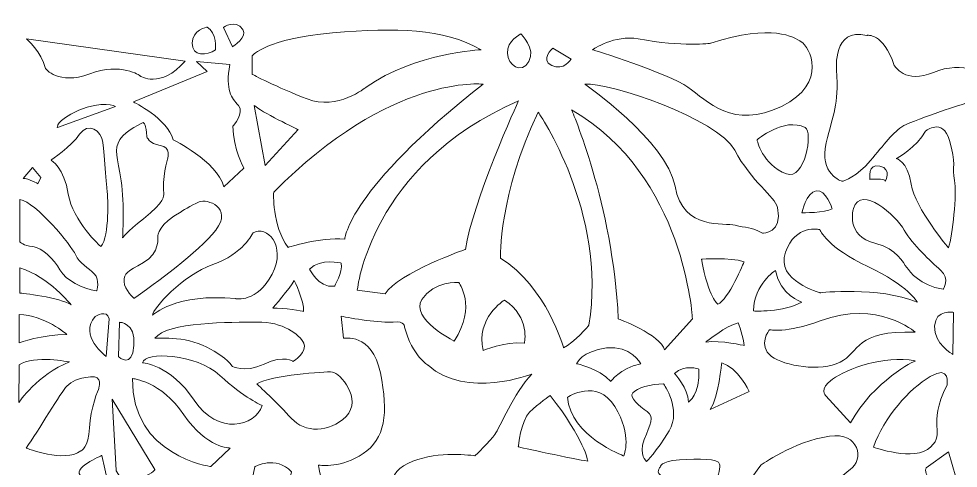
# Model space of a CAD drawing. Header units: millimetres. Extents: x -1200 to 1200, y -591 to 596.
# Drawn here: x -1198 to -99, y 63 to 589 of the extents above; entities that cross this region are included whole.
import ezdxf

# ---------------------------------------------------------------- set-up
doc = ezdxf.new("R2010")
doc.units = ezdxf.units.MM
doc.header["$MEASUREMENT"] = 0
doc.layers.add('Layer 1', color=7, linetype='Continuous')

msp = doc.modelspace()

# ---------------------------------------------------------------- linework, layer by layer
at = {"layer": 'Layer 1', "color": 250, "lineweight": 20}
for points, knots in [([(-947.9842, 555.9751), (-947.9842, 555.9751), (-958.4513, 578.4675), (-958.4513, 578.4675), (-958.4513, 578.4675), (-945.0254, 588.6755), (-935.7719, 576.1602), (-929.3763, 567.5094), (-947.9842, 555.9751), (-947.9842, 555.9751)], [0, 0, 0, 0, 0.333333333, 0.333333333, 0.333333333, 0.666666667, 0.666666667, 0.666666667, 1, 1, 1, 1]), ([(-526.9779, 552.5131), (-526.9779, 552.5131), (-438.0075, 524.8299), (-415.3302, 508.681), (-392.6508, 492.5321), (-362.4136, 458.5033), (-306.0066, 486.1866), (-249.6017, 513.8719), (-274.0243, 556.5514), (-282.7462, 561.7422), (-291.4701, 566.9331), (-315.8927, 583.6583), (-388.5814, 560.0113), (-388.5814, 560.0113), (-421.254, 555.2843), (-473.4803, 565.2021), (-500.8102, 570.393), (-526.9779, 552.5131), (-526.9779, 552.5131)], [0, 0, 0, 0, 0.166666667, 0.166666667, 0.166666667, 0.333333333, 0.333333333, 0.333333333, 0.5, 0.5, 0.5, 0.666666667, 0.666666667, 0.666666667, 0.833333333, 0.833333333, 0.833333333, 1, 1, 1, 1]), ([(-967.7564, 552.5131), (-967.7564, 552.5131), (-966.0112, 572.7003), (-977.6404, 579.0438), (-977.6404, 579.0438), (-995.0862, 575.5839), (-995.0862, 560.0113), (-995.0862, 544.4387), (-977.6404, 545.017), (-967.7564, 552.5131)], [0, 0, 0, 0, 0.333333333, 0.333333333, 0.333333333, 0.666666667, 0.666666667, 0.666666667, 1, 1, 1, 1]), ([(-924.7258, 523.6752), (-924.7258, 523.6752), (-924.7258, 545.5933), (-924.7258, 545.5933), (-924.7258, 545.5933), (-907.861, 565.7785), (-831.1029, 572.124), (-754.3449, 578.4675), (-703.1735, 577.8911), (-657.2336, 552.5131), (-657.2336, 552.5131), (-733.9917, 549.0532), (-791.5608, 508.681), (-791.5608, 508.681), (-825.2883, 480.9978), (-860.7591, 494.8394), (-896.2318, 508.681), (-924.7258, 523.6752), (-924.7258, 523.6752)], [0, 0, 0, 0, 0.166666667, 0.166666667, 0.166666667, 0.333333333, 0.333333333, 0.333333333, 0.5, 0.5, 0.5, 0.666666667, 0.666666667, 0.666666667, 0.833333333, 0.833333333, 0.833333333, 1, 1, 1, 1]), ([(-235.0652, 398.5223), (-235.0652, 398.5223), (-262.3951, 407.173), (-253.6711, 443.5091), (-244.9492, 479.8431), (-239.1346, 485.034), (-241.4608, 528.8661), (-241.4608, 528.8661), (-246.6944, 579.0438), (-205.9881, 569.2404), (-205.9881, 569.2404), (-187.3801, 573.2766), (-174.0057, 534.057), (-174.0057, 534.057), (-161.2124, 511.5646), (-128.0679, 525.9825), (-94.9214, 540.4025), (-61.7769, 522.5226), (-61.7769, 522.5226), (-61.7769, 522.5226), (-44.3311, 509.8336), (-29.7946, 527.7135), (-15.256, 545.5933), (-4.2078, 540.9788), (-4.2078, 540.9788), (-4.2078, 540.9788), (6.2572, 525.9825), (14.3981, 527.7135), (22.5389, 529.4444), (39.4037, 536.3642), (39.4037, 536.3642), (39.4037, 536.3642), (33.006, 510.9883), (40.5658, 499.4519), (48.1256, 487.9175), (51.0329, 483.305), (51.0329, 483.305), (51.0329, 483.305), (41.73, 460.8106), (41.73, 460.8106), (41.73, 460.8106), (45.7994, 428.5128), (54.5213, 417.5548), (54.5213, 417.5548), (40.5658, 389.2932), (30.6798, 399.0986), (20.7958, 408.904), (0.4447, 436.5873), (-25.142, 448.1216), (-25.142, 448.1216), (-42.5879, 487.3412), (-77.4776, 494.261), (-77.4776, 494.261), (-150.7452, 470.616), (-162.9576, 463.6942), (-175.1699, 456.7724), (-186.218, 441.2018), (-201.9187, 422.7456), (-217.6193, 404.2895), (-232.7389, 398.5223), (-235.0652, 398.5223)], [0, 0, 0, 0, 0.05, 0.05, 0.05, 0.1, 0.1, 0.1, 0.15, 0.15, 0.15, 0.2, 0.2, 0.2, 0.25, 0.25, 0.25, 0.3, 0.3, 0.3, 0.35, 0.35, 0.35, 0.4, 0.4, 0.4, 0.45, 0.45, 0.45, 0.5, 0.5, 0.5, 0.55, 0.55, 0.55, 0.6, 0.6, 0.6, 0.65, 0.65, 0.65, 0.7, 0.7, 0.7, 0.75, 0.75, 0.75, 0.8, 0.8, 0.8, 0.85, 0.85, 0.85, 0.9, 0.9, 0.9, 0.95, 0.95, 0.95, 1, 1, 1, 1]), ([(-1188.7256, 565.2021), (-1188.7256, 565.2021), (-1171.2818, 550.2079), (-1166.6293, 530.5971), (-1166.6293, 530.5971), (-1152.0907, 510.412), (-1114.8769, 524.2536), (-1077.6589, 538.0952), (-1056.1436, 521.9463), (-1056.1436, 521.9463), (-1056.1436, 521.9463), (-1032.3021, 505.7974), (-1003.2271, 539.2478), (-1003.2271, 539.2478), (-1188.7256, 565.2021), (-1188.7256, 565.2021)], [0, 0, 0, 0, 0.2, 0.2, 0.2, 0.4, 0.4, 0.4, 0.6, 0.6, 0.6, 0.8, 0.8, 0.8, 1, 1, 1, 1]), ([(-610.7148, 570.9693), (-610.7148, 570.9693), (-592.6878, 553.6678), (-601.4097, 538.6715), (-610.1316, 523.6752), (-625.8323, 534.057), (-626.4154, 548.4769), (-626.9965, 562.8949), (-610.7148, 570.9693), (-610.7148, 570.9693)], [0, 0, 0, 0, 0.333333333, 0.333333333, 0.333333333, 0.666666667, 0.666666667, 0.666666667, 1, 1, 1, 1]), ([(-573.4968, 554.2441), (-573.4968, 554.2441), (-551.9815, 541.5551), (-551.9815, 541.5551), (-551.9815, 541.5551), (-560.7055, 527.1372), (-574.6609, 534.057), (-588.6164, 540.9788), (-573.4968, 554.2441), (-573.4968, 554.2441)], [0, 0, 0, 0, 0.333333333, 0.333333333, 0.333333333, 0.666666667, 0.666666667, 0.666666667, 1, 1, 1, 1]), ([(-957.8703, 392.1768), (-957.8703, 392.1768), (-934.6098, 414.0949), (-934.6098, 414.0949), (-934.6098, 414.0949), (-946.8221, 435.4346), (-947.4032, 463.1179), (-947.4032, 463.1179), (-933.4477, 478.6905), (-941.0055, 487.3412), (-948.5653, 495.992), (-956.7061, 504.6427), (-950.8915, 535.2116), (-950.8915, 535.2116), (-989.8527, 538.6715), (-989.8527, 538.6715), (-989.8527, 538.6715), (-977.6404, 527.1372), (-977.6404, 527.1372), (-977.6404, 527.1372), (-1063.7034, 491.3774), (-1063.7034, 491.3774), (-1063.7034, 491.3774), (-1023.5802, 471.7686), (-1017.1846, 446.969), (-1017.1846, 446.969), (-967.1732, 422.7456), (-957.8703, 392.1768)], [0, 0, 0, 0, 0.111111111, 0.111111111, 0.111111111, 0.222222222, 0.222222222, 0.222222222, 0.333333333, 0.333333333, 0.333333333, 0.444444444, 0.444444444, 0.444444444, 0.555555556, 0.555555556, 0.555555556, 0.666666667, 0.666666667, 0.666666667, 0.777777778, 0.777777778, 0.777777778, 0.888888889, 0.888888889, 0.888888889, 1, 1, 1, 1]), ([(-882.8574, 321.2377), (-882.8574, 321.2377), (-846.2226, 333.3483), (-816.5664, 331.0411), (-816.5664, 331.0411), (-813.076, 388.1406), (-654.9074, 512.1409), (-654.9074, 512.1409), (-762.4857, 524.8299), (-899.7202, 385.8333), (-899.7202, 385.8333), (-902.0464, 346.6136), (-882.8574, 321.2377)], [0, 0, 0, 0, 0.25, 0.25, 0.25, 0.5, 0.5, 0.5, 0.75, 0.75, 0.75, 1, 1, 1, 1]), ([(-535.6998, 512.1409), (-535.6998, 512.1409), (-440.3338, 445.8164), (-430.4498, 392.7531), (-420.5637, 339.6939), (-372.2976, 350.6519), (-360.0873, 347.192), (-347.875, 343.7301), (-341.4794, 345.461), (-328.105, 337.9629), (-328.105, 337.9629), (-303.6989, 337.5787), (-310.6591, 367.9534), (-313.5664, 380.6424), (-340.8963, 397.9439), (-360.6684, 434.8563), (-380.4384, 471.7686), (-507.7889, 515.0245), (-535.6998, 512.1409)], [0, 0, 0, 0, 0.166666667, 0.166666667, 0.166666667, 0.333333333, 0.333333333, 0.333333333, 0.5, 0.5, 0.5, 0.666666667, 0.666666667, 0.666666667, 0.833333333, 0.833333333, 0.833333333, 1, 1, 1, 1]), ([(-1152.6738, 461.3869), (-1152.6738, 461.3869), (-1084.6377, 486.1866), (-1084.6377, 486.1866), (-1084.6377, 486.1866), (-1099.7573, 493.6847), (-1127.6682, 481.5741), (-1155.5811, 469.4614), (-1152.6738, 461.3869), (-1152.6738, 461.3869)], [0, 0, 0, 0, 0.333333333, 0.333333333, 0.333333333, 0.666666667, 0.666666667, 0.666666667, 1, 1, 1, 1]), ([(-909.6062, 416.9785), (-909.6062, 416.9785), (-871.2262, 459.0796), (-871.2262, 459.0796), (-871.2262, 459.0796), (-916.0019, 480.4214), (-922.3996, 487.3412), (-922.3996, 487.3412), (-909.6062, 416.9785), (-909.6062, 416.9785)], [0, 0, 0, 0, 0.333333333, 0.333333333, 0.333333333, 0.666666667, 0.666666667, 0.666666667, 1, 1, 1, 1]), ([(-769.4645, 267.0218), (-769.4645, 267.0218), (-802.0279, 271.06), (-802.0279, 271.06), (-802.0279, 271.06), (-787.4914, 416.9785), (-613.6221, 492.5321), (-613.6221, 492.5321), (-668.2818, 371.9917), (-675.2605, 318.9304), (-675.2605, 318.9304), (-753.7638, 291.8235), (-769.4645, 267.0218)], [0, 0, 0, 0, 0.25, 0.25, 0.25, 0.5, 0.5, 0.5, 0.75, 0.75, 0.75, 1, 1, 1, 1]), ([(-560.7055, 203.5808), (-560.7055, 203.5808), (-580.4755, 275.0983), (-634.5542, 308.5487), (-634.5542, 308.5487), (-636.8805, 382.9497), (-590.3616, 479.2668), (-590.3616, 479.2668), (-509.5321, 363.3389), (-531.0473, 230.1115), (-531.0473, 230.1115), (-549.0742, 209.348), (-560.7055, 203.5808)], [0, 0, 0, 0, 0.25, 0.25, 0.25, 0.5, 0.5, 0.5, 0.75, 0.75, 0.75, 1, 1, 1, 1]), ([(-551.4005, 482.1504), (-551.4005, 482.1504), (-503.1364, 372.568), (-496.7387, 237.6076), (-496.7387, 237.6076), (-447.3125, 219.1534), (-442.66, 201.2736), (-442.66, 201.2736), (-410.0966, 237.6076), (-410.0966, 237.6076), (-410.0966, 237.6076), (-418.2375, 404.8658), (-551.4005, 482.1504)], [0, 0, 0, 0, 0.25, 0.25, 0.25, 0.5, 0.5, 0.5, 0.75, 0.75, 0.75, 1, 1, 1, 1]), ([(-334.5006, 446.969), (-334.5006, 446.969), (-303.4269, 473.9492), (-278.0957, 461.3869), (-268.7907, 456.7724), (-278.5263, 398.8411), (-300.192, 407.173), (-328.686, 418.1311), (-334.5006, 446.969), (-334.5006, 446.969)], [0, 0, 0, 0, 0.333333333, 0.333333333, 0.333333333, 0.666666667, 0.666666667, 0.666666667, 1, 1, 1, 1]), ([(-110.622, 320.6614), (-110.622, 320.6614), (-149.5832, 366.8008), (-154.2357, 395.0603), (-158.8861, 423.3219), (-171.6795, 425.0529), (-171.6795, 425.0529), (-171.6795, 425.0529), (-147.2569, 438.3182), (-137.3729, 457.3507), (-137.3729, 457.3507), (-117.6008, 473.4996), (-109.4599, 446.3927), (-101.3191, 419.2857), (-106.5526, 415.2475), (-103.6453, 399.6749), (-100.738, 384.1023), (-105.9716, 335.0793), (-110.622, 320.6614)], [0, 0, 0, 0, 0.166666667, 0.166666667, 0.166666667, 0.333333333, 0.333333333, 0.333333333, 0.5, 0.5, 0.5, 0.666666667, 0.666666667, 0.666666667, 0.833333333, 0.833333333, 0.833333333, 1, 1, 1, 1]), ([(-1101.8507, 322.1594), (-1101.8507, 322.1594), (-1134.9951, 352.2664), (-1139.8805, 383.4116), (-1144.7638, 414.5547), (-1160.1162, 423.2055), (-1160.1162, 423.2055), (-1160.1162, 423.2055), (-1136.3921, 439.4708), (-1126.6215, 453.6578), (-1116.8528, 467.8469), (-1100.804, 458.158), (-1099.407, 443.9689), (-1098.0121, 429.7819), (-1094.1734, 383.7569), (-1094.1734, 383.7569), (-1094.1734, 383.7569), (-1091.0333, 334.2721), (-1101.8507, 322.1594)], [0, 0, 0, 0, 0.166666667, 0.166666667, 0.166666667, 0.333333333, 0.333333333, 0.333333333, 0.5, 0.5, 0.5, 0.666666667, 0.666666667, 0.666666667, 0.833333333, 0.833333333, 0.833333333, 1, 1, 1, 1]), ([(-1076.3794, 332.5411), (-1076.3794, 332.5411), (-1073.9377, 371.2989), (-1078.1246, 398.9821), (-1082.3114, 426.6674), (-1086.8465, 436.0109), (-1079.5195, 447.4308), (-1072.1925, 458.8487), (-1052.305, 467.1541), (-1052.305, 467.1541), (-1052.305, 467.1541), (-1048.1182, 464.7324), (-1048.1182, 450.8907), (-1048.1182, 450.8907), (-1045.6765, 442.24), (-1032.4175, 440.509), (-1019.1606, 438.778), (-1023.6956, 425.6292), (-1023.6956, 425.6292), (-1023.6956, 425.6292), (-1030.6744, 400.7131), (-1028.2327, 383.0641), (-1028.2327, 383.0641), (-1026.9037, 374.1538), (-1051.9568, 354.6881), (-1072.891, 338.4248), (-1076.3794, 332.5411), (-1076.3794, 332.5411)], [0, 0, 0, 0, 0.111111111, 0.111111111, 0.111111111, 0.222222222, 0.222222222, 0.222222222, 0.333333333, 0.333333333, 0.333333333, 0.444444444, 0.444444444, 0.444444444, 0.555555556, 0.555555556, 0.555555556, 0.666666667, 0.666666667, 0.666666667, 0.777777778, 0.777777778, 0.777777778, 0.888888889, 0.888888889, 0.888888889, 1, 1, 1, 1]), ([(-202.4997, 400.8296), (-202.4997, 400.8296), (-184.4728, 402.5585), (-184.4728, 398.5223), (-184.4728, 398.5223), (-176.332, 412.9402), (-190.8705, 416.4022), (-205.407, 419.862), (-202.4997, 400.8296), (-202.4997, 400.8296)], [0, 0, 0, 0, 0.333333333, 0.333333333, 0.333333333, 0.666666667, 0.666666667, 0.666666667, 1, 1, 1, 1]), ([(-1192.7971, 401.9822), (-1192.7971, 401.9822), (-1181.7489, 414.6712), (-1181.7489, 414.6712), (-1181.7489, 414.6712), (-1171.8628, 403.1348), (-1171.8628, 403.1348), (-1171.8628, 403.1348), (-1175.3512, 395.6387), (-1175.3512, 395.6387), (-1175.3512, 395.6387), (-1186.4014, 401.9822), (-1192.7971, 401.9822)], [0, 0, 0, 0, 0.25, 0.25, 0.25, 0.5, 0.5, 0.5, 0.75, 0.75, 0.75, 1, 1, 1, 1]), ([(-282.1651, 361.6099), (-282.1651, 361.6099), (-254.8352, 361.6099), (-246.6944, 366.2245), (-246.6944, 366.2245), (-253.6711, 389.2932), (-265.3024, 387.5622), (-276.9316, 385.8333), (-282.1651, 361.6099), (-282.1651, 361.6099)], [0, 0, 0, 0, 0.333333333, 0.333333333, 0.333333333, 0.666666667, 0.666666667, 0.666666667, 1, 1, 1, 1]), ([(-117.0197, 272.2126), (-117.0197, 272.2126), (-108.2958, 284.3253), (-119.927, 294.7071), (-131.5562, 305.0888), (-152.4905, 324.1213), (-162.3765, 341.4228), (-172.2626, 358.7263), (-212.3858, 395.0603), (-221.6887, 366.8008), (-221.6887, 366.8008), (-232.1661, 334.505), (-195.521, 325.8502), (-171.0984, 320.083), (-163.5386, 302.7815), (-159.4692, 297.5906), (-155.3978, 292.3998), (-144.3496, 276.8272), (-117.0197, 272.2126)], [0, 0, 0, 0, 0.166666667, 0.166666667, 0.166666667, 0.333333333, 0.333333333, 0.333333333, 0.5, 0.5, 0.5, 0.666666667, 0.666666667, 0.666666667, 0.833333333, 0.833333333, 0.833333333, 1, 1, 1, 1]), ([(-1106.734, 270.2528), (-1106.734, 270.2528), (-1102.5471, 283.0562), (-1109.5259, 290.3234), (-1116.5046, 297.5906), (-1126.9717, 302.4341), (-1131.5068, 312.8158), (-1136.0419, 323.1975), (-1177.9103, 374.4134), (-1196.4028, 377.1825), (-1196.4028, 377.1825), (-1196.4028, 327.6956), (-1196.4028, 327.6956), (-1196.4028, 327.6956), (-1192.5642, 323.1975), (-1181.3986, 322.1594), (-1170.2351, 321.1212), (-1156.9761, 307.2796), (-1149.6491, 294.8215), (-1142.3221, 282.3655), (-1123.4813, 273.0219), (-1106.734, 270.2528)], [0, 0, 0, 0, 0.142857143, 0.142857143, 0.142857143, 0.285714286, 0.285714286, 0.285714286, 0.428571429, 0.428571429, 0.428571429, 0.571428571, 0.571428571, 0.571428571, 0.714285714, 0.714285714, 0.714285714, 0.857142857, 0.857142857, 0.857142857, 1, 1, 1, 1]), ([(-1063.1224, 261.602), (-1063.1224, 261.602), (-1074.2859, 271.2909), (-1074.6362, 281.3273), (-1074.9844, 291.3616), (-1071.4961, 292.3998), (-1051.9568, 303.4723), (-1032.4175, 314.5468), (-1035.2094, 334.2721), (-1035.2094, 334.2721), (-1035.2094, 334.2721), (-1034.0576, 349.5524), (-1007.995, 362.9935), (-1007.995, 362.9935), (-996.4811, 370.2607), (-987.0607, 374.4134), (-977.6404, 378.5661), (-946.9375, 367.839), (-967.5235, 341.5393), (-988.1075, 315.2396), (-1038.3496, 278.9035), (-1063.1224, 261.602)], [0, 0, 0, 0, 0.142857143, 0.142857143, 0.142857143, 0.285714286, 0.285714286, 0.285714286, 0.428571429, 0.428571429, 0.428571429, 0.571428571, 0.571428571, 0.571428571, 0.714285714, 0.714285714, 0.714285714, 0.857142857, 0.857142857, 0.857142857, 1, 1, 1, 1]), ([(-1041.4897, 241.8767), (-1041.4897, 241.8767), (-1014.2752, 268.1764), (-944.1477, 261.2546), (-944.1477, 261.2546), (-919.0266, 256.0637), (-901.5808, 289.9781), (-884.137, 323.8903), (-908.2113, 347.7683), (-923.912, 338.0773), (-923.912, 338.0773), (-935.4258, 313.5086), (-971.0119, 301.0505), (-1006.6, 288.5925), (-1041.1415, 249.4893), (-1041.4897, 241.8767)], [0, 0, 0, 0, 0.2, 0.2, 0.2, 0.4, 0.4, 0.4, 0.6, 0.6, 0.6, 0.8, 0.8, 0.8, 1, 1, 1, 1]), ([(-147.2569, 257.2184), (-147.2569, 257.2184), (-157.724, 276.8272), (-204.826, 298.7433), (-251.9279, 320.6614), (-261.2309, 342.0011), (-261.2309, 342.0011), (-261.2309, 342.0011), (-289.7249, 348.9209), (-301.3562, 315.4705), (-312.9854, 282.018), (-260.6498, 268.1764), (-260.6498, 268.1764), (-260.6498, 268.1764), (-192.6137, 275.6746), (-147.2569, 257.2184)], [0, 0, 0, 0, 0.2, 0.2, 0.2, 0.4, 0.4, 0.4, 0.6, 0.6, 0.6, 0.8, 0.8, 0.8, 1, 1, 1, 1]), ([(-857.8518, 295.8597), (-857.8518, 295.8597), (-847.9657, 273.9436), (-828.7767, 275.6746), (-828.7767, 275.6746), (-818.8927, 291.8235), (-820.6358, 302.7815), (-820.6358, 302.7815), (-844.4773, 309.125), (-857.8518, 295.8597)], [0, 0, 0, 0, 0.333333333, 0.333333333, 0.333333333, 0.666666667, 0.666666667, 0.666666667, 1, 1, 1, 1]), ([(-399.6295, 307.3961), (-399.6295, 307.3961), (-365.9019, 309.7013), (-349.6202, 304.5104), (-349.6202, 304.5104), (-368.2282, 258.9473), (-380.4384, 254.9111), (-380.4384, 254.9111), (-390.9056, 261.2546), (-399.6295, 307.3961)], [0, 0, 0, 0, 0.333333333, 0.333333333, 0.333333333, 0.666666667, 0.666666667, 0.666666667, 1, 1, 1, 1]), ([(-1136.7403, 253.9894), (-1136.7403, 253.9894), (-1162.2096, 286.8635), (-1196.4028, 297.2432), (-1196.4028, 297.2432), (-1196.4028, 267.8311), (-1196.4028, 267.8311), (-1196.4028, 267.8311), (-1148.6024, 262.6402), (-1136.7403, 253.9894)], [0, 0, 0, 0, 0.333333333, 0.333333333, 0.333333333, 0.666666667, 0.666666667, 0.666666667, 1, 1, 1, 1]), ([(-338.5721, 246.8367), (-338.5721, 246.8367), (-303.6804, 245.1057), (-282.1651, 257.2184), (-282.1651, 257.2184), (-307.7518, 265.2928), (-312.9854, 294.1287), (-312.9854, 294.1287), (-337.991, 279.1345), (-338.5721, 246.8367)], [0, 0, 0, 0, 0.333333333, 0.333333333, 0.333333333, 0.666666667, 0.666666667, 0.666666667, 1, 1, 1, 1]), ([(-900.8843, 250.2966), (-900.8843, 250.2966), (-880.5312, 273.3673), (-875.8787, 282.5944), (-875.8787, 282.5944), (-863.6664, 258.371), (-864.8305, 246.2604), (-864.8305, 246.2604), (-888.091, 250.8749), (-900.8843, 250.2966)], [0, 0, 0, 0, 0.333333333, 0.333333333, 0.333333333, 0.666666667, 0.666666667, 0.666666667, 1, 1, 1, 1]), ([(-688.6349, 211.6553), (-688.6349, 211.6553), (-740.3894, 237.6076), (-726.434, 260.102), (-712.4764, 282.5944), (-683.4014, 280.2891), (-683.4014, 280.2891), (-683.4014, 280.2891), (-661.8861, 252.6038), (-688.6349, 211.6553)], [0, 0, 0, 0, 0.333333333, 0.333333333, 0.333333333, 0.666666667, 0.666666667, 0.666666667, 1, 1, 1, 1]), ([(-654.9074, 200.6972), (-654.9074, 200.6972), (-630.4848, 211.079), (-606.6433, 209.348), (-606.6433, 209.348), (-599.0835, 239.3385), (-629.9038, 259.5257), (-629.9038, 259.5257), (-663.6313, 238.7622), (-654.9074, 200.6972)], [0, 0, 0, 0, 0.333333333, 0.333333333, 0.333333333, 0.666666667, 0.666666667, 0.666666667, 1, 1, 1, 1]), ([(-319.9641, 224.9206), (-319.9641, 224.9206), (-334.5006, 206.4644), (-317.6379, 193.7754), (-302.5677, 182.4373), (-260.0688, 175.3192), (-237.3894, 186.8556), (-214.712, 198.39), (-219.3645, 224.9206), (-149.5832, 222.037), (-149.5832, 222.037), (-193.4523, 260.4167), (-260.6498, 235.3023), (-300.7731, 220.306), (-319.9641, 224.9206), (-319.9641, 224.9206)], [0, 0, 0, 0, 0.2, 0.2, 0.2, 0.4, 0.4, 0.4, 0.6, 0.6, 0.6, 0.8, 0.8, 0.8, 1, 1, 1, 1]), ([(-1141.6236, 219.3844), (-1141.6236, 219.3844), (-1167.7914, 242.2221), (-1197.4496, 242.5695), (-1197.4496, 242.5695), (-1197.4496, 209.6934), (-1197.4496, 209.6934), (-1197.4496, 209.6934), (-1169.8848, 219.3844), (-1141.6236, 219.3844)], [0, 0, 0, 0, 0.333333333, 0.333333333, 0.333333333, 0.666666667, 0.666666667, 0.666666667, 1, 1, 1, 1]), ([(-1095.6858, 193.7754), (-1095.6858, 193.7754), (-1128.2492, 217.9988), (-1108.4792, 240.4932), (-1108.4792, 240.4932), (-1094.5237, 249.1439), (-1092.1975, 237.6076), (-1092.1975, 237.6076), (-1095.6858, 193.7754), (-1095.6858, 193.7754)], [0, 0, 0, 0, 0.333333333, 0.333333333, 0.333333333, 0.666666667, 0.666666667, 0.666666667, 1, 1, 1, 1]), ([(-105.3885, 196.0827), (-105.3885, 196.0827), (-104.8074, 245.1057), (-104.8074, 245.1057), (-104.8074, 245.1057), (-125.7416, 249.7203), (-126.9058, 228.9568), (-128.0679, 208.1933), (-105.3885, 196.0827), (-105.3885, 196.0827)], [0, 0, 0, 0, 0.333333333, 0.333333333, 0.333333333, 0.666666667, 0.666666667, 0.666666667, 1, 1, 1, 1]), ([(-1081.1493, 193.1991), (-1081.1493, 193.1991), (-1079.9851, 233.5714), (-1079.9851, 233.5714), (-1079.9851, 233.5714), (-1061.3772, 234.1477), (-1063.1224, 206.4644), (-1064.8655, 178.7791), (-1081.1493, 193.1991), (-1081.1493, 193.1991)], [0, 0, 0, 0, 0.333333333, 0.333333333, 0.333333333, 0.666666667, 0.666666667, 0.666666667, 1, 1, 1, 1]), ([(-1038.6978, 214.8842), (-1038.6978, 214.8842), (-1003.4599, 217.9988), (-977.9906, 204.5025), (-952.5193, 191.0083), (-948.3325, 182.3555), (-948.3325, 182.3555), (-948.3325, 182.3555), (-935.0755, 173.7048), (-911.0012, 184.7793), (-886.9268, 195.8518), (-876.81, 187.8938), (-876.81, 187.8938), (-876.81, 187.8938), (-859.3641, 199.3117), (-864.5977, 209.348), (-869.8312, 219.3844), (-888.672, 234.2641), (-919.0266, 233.9167), (-949.3792, 233.5714), (-1024.7423, 234.2641), (-1038.6978, 214.8842)], [0, 0, 0, 0, 0.142857143, 0.142857143, 0.142857143, 0.285714286, 0.285714286, 0.285714286, 0.428571429, 0.428571429, 0.428571429, 0.571428571, 0.571428571, 0.571428571, 0.714285714, 0.714285714, 0.714285714, 0.857142857, 0.857142857, 0.857142857, 1, 1, 1, 1]), ([(-664.3278, 77.5021), (-664.3278, 77.5021), (-646.5337, 94.4582), (-640.9519, 102.4183), (-635.3701, 110.3783), (-618.971, 150.5196), (-598.0368, 173.012), (-598.0368, 173.012), (-674.0984, 142.907), (-719.107, 183.3937), (-719.107, 183.3937), (-737.5975, 193.7754), (-746.6697, 228.0351), (-746.6697, 228.0351), (-745.9712, 235.3023), (-759.9266, 233.9167), (-773.8841, 232.5332), (-810.1687, 238.0694), (-820.6358, 240.8386), (-820.6358, 240.8386), (-818.1942, 214.8842), (-818.1942, 214.8842), (-818.1942, 214.8842), (-784.6995, 221.8061), (-774.9309, 174.3975), (-765.1602, 126.989), (-769.6973, 96.882), (-795.1666, 79.9259), (-820.6358, 62.9677), (-844.0117, 66.4296), (-847.5021, 66.4296), (-847.5021, 66.4296), (-835.2898, 12.0993), (-838.0817, -13.1602), (-838.0817, -13.1602), (-817.846, 3.7939), (-795.8651, -24.5801), (-795.8651, -24.5801), (-786.4447, -33.5783), (-763.417, -13.1602), (-763.417, -13.1602), (-752.2514, -8.3168), (-757.1368, 7.6012), (-762.0201, 23.5192), (-772.8374, 53.9716), (-742.831, 68.506), (-712.8267, 83.0404), (-674.4466, 78.5403), (-664.3278, 77.5021)], [0, 0, 0, 0, 0.0625, 0.0625, 0.0625, 0.125, 0.125, 0.125, 0.1875, 0.1875, 0.1875, 0.25, 0.25, 0.25, 0.3125, 0.3125, 0.3125, 0.375, 0.375, 0.375, 0.4375, 0.4375, 0.4375, 0.5, 0.5, 0.5, 0.5625, 0.5625, 0.5625, 0.625, 0.625, 0.625, 0.6875, 0.6875, 0.6875, 0.75, 0.75, 0.75, 0.8125, 0.8125, 0.8125, 0.875, 0.875, 0.875, 0.9375, 0.9375, 0.9375, 1, 1, 1, 1]), ([(-394.396, 210.5006), (-394.396, 210.5006), (-369.9713, 230.1115), (-356.5969, 232.995), (-356.5969, 232.995), (-349.6202, 213.9626), (-349.6202, 206.4644), (-349.6202, 206.4644), (-376.3691, 212.8079), (-394.396, 210.5006)], [0, 0, 0, 0, 0.333333333, 0.333333333, 0.333333333, 0.666666667, 0.666666667, 0.666666667, 1, 1, 1, 1]), ([(-1053.2363, 186.2773), (-1053.2363, 186.2773), (-1020.6729, 184.5483), (-992.76, 142.4451), (-964.8491, 100.3419), (-921.2354, 111.8763), (-913.0946, 136.0996), (-913.0946, 136.0996), (-934.6098, 145.3287), (-962.5228, 171.283), (-990.4337, 197.2353), (-1050.9101, 199.5426), (-1053.2363, 186.2773)], [0, 0, 0, 0, 0.25, 0.25, 0.25, 0.5, 0.5, 0.5, 0.75, 0.75, 0.75, 1, 1, 1, 1]), ([(-545.5859, 185.1247), (-545.5859, 185.1247), (-520.5823, 180.5101), (-505.4627, 164.3612), (-505.4627, 164.3612), (-495.5766, 179.3575), (-470.5709, 185.1247), (-470.5709, 185.1247), (-482.2022, 207.0407), (-510.6962, 203.5808), (-539.1902, 200.1189), (-545.5859, 185.1247), (-545.5859, 185.1247)], [0, 0, 0, 0, 0.25, 0.25, 0.25, 0.5, 0.5, 0.5, 0.75, 0.75, 0.75, 1, 1, 1, 1]), ([(-1197.7978, 139.7925), (-1197.7978, 139.7925), (-1175.4686, 172.6666), (-1138.4835, 187.201), (-1138.4835, 187.201), (-1179.6555, 195.5064), (-1197.4496, 183.7411), (-1197.4496, 183.7411), (-1197.7978, 139.7925), (-1197.7978, 139.7925)], [0, 0, 0, 0, 0.333333333, 0.333333333, 0.333333333, 0.666666667, 0.666666667, 0.666666667, 1, 1, 1, 1]), ([(-225.1791, 115.9145), (-225.1791, 115.9145), (-254.2542, 147.636), (-254.2542, 147.636), (-254.2542, 147.636), (-262.9761, 155.1341), (-246.1113, 167.2448), (-229.2485, 179.3575), (-186.7991, 194.928), (-149.5832, 188.5845), (-149.5832, 188.5845), (-198.4303, 165.5138), (-225.1791, 115.9145)], [0, 0, 0, 0, 0.25, 0.25, 0.25, 0.5, 0.5, 0.5, 0.75, 0.75, 0.75, 1, 1, 1, 1]), ([(-919.3748, 161.5921), (-919.3748, 161.5921), (-893.9056, 137.7161), (-878.9034, 121.1054), (-863.8992, 104.4946), (-834.5934, 103.4564), (-815.0541, 123.5271), (-795.5148, 143.5977), (-822.381, 174.7429), (-831.1029, 175.4357), (-839.8248, 176.1265), (-902.6275, 171.9738), (-919.3748, 161.5921)], [0, 0, 0, 0, 0.25, 0.25, 0.25, 0.5, 0.5, 0.5, 0.75, 0.75, 0.75, 1, 1, 1, 1]), ([(-431.0308, 173.5883), (-431.0308, 173.5883), (-414.7491, 156.2867), (-414.7491, 140.1378), (-414.7491, 140.1378), (-400.7916, 148.7886), (-402.5368, 178.7791), (-402.5368, 178.7791), (-419.3996, 185.1247), (-431.0308, 173.5883)], [0, 0, 0, 0, 0.333333333, 0.333333333, 0.333333333, 0.666666667, 0.666666667, 0.666666667, 1, 1, 1, 1]), ([(-375.788, 186.2773), (-375.788, 186.2773), (-379.8574, 145.905), (-389.1624, 131.4871), (-389.1624, 131.4871), (-343.8056, 152.8269), (-343.8056, 152.8269), (-343.8056, 152.8269), (-356.5969, 180.5101), (-375.788, 186.2773)], [0, 0, 0, 0, 0.333333333, 0.333333333, 0.333333333, 0.666666667, 0.666666667, 0.666666667, 1, 1, 1, 1]), ([(-198.4303, 87.6529), (-198.4303, 87.6529), (-150.1642, 69.7751), (-131.5562, 87.6529), (-112.9483, 105.5328), (-136.7898, 110.1473), (-112.3672, 160.323), (-112.3672, 160.323), (-107.7147, 184.5483), (-132.1393, 170.1284), (-156.5619, 155.7104), (-185.637, 122.8363), (-198.4303, 87.6529)], [0, 0, 0, 0, 0.25, 0.25, 0.25, 0.5, 0.5, 0.5, 0.75, 0.75, 0.75, 1, 1, 1, 1]), ([(-1189.0759, 86.5003), (-1189.0759, 86.5003), (-1144.4155, 68.8513), (-1125.2265, 83.0404), (-1125.2265, 83.0404), (-1115.8061, 87.1931), (-1115.1076, 110.0308), (-1114.4112, 132.8706), (-1104.2923, 156.0558), (-1104.2923, 156.0558), (-1104.2923, 156.0558), (-1098.7106, 171.9738), (-1114.0609, 169.8974), (-1129.4134, 167.8211), (-1135.6936, 164.7066), (-1141.6236, 158.825), (-1147.5557, 152.9413), (-1175.4686, 105.8781), (-1189.0759, 86.5003)], [0, 0, 0, 0, 0.166666667, 0.166666667, 0.166666667, 0.333333333, 0.333333333, 0.333333333, 0.5, 0.5, 0.5, 0.666666667, 0.666666667, 0.666666667, 0.833333333, 0.833333333, 0.833333333, 1, 1, 1, 1]), ([(-1064.8655, 167.8211), (-1064.8655, 167.8211), (-1031.7211, 165.2257), (-1004.6817, 125.4297), (-977.6404, 85.6358), (-950.601, 86.5003), (-950.601, 86.5003), (-950.601, 86.5003), (-973.2804, 64.8724), (-973.2804, 64.8724), (-973.2804, 64.8724), (-1065.7392, 76.983), (-1064.8655, 167.8211)], [0, 0, 0, 0, 0.25, 0.25, 0.25, 0.5, 0.5, 0.5, 0.75, 0.75, 0.75, 1, 1, 1, 1]), ([(-490.343, 77.2712), (-490.343, 77.2712), (-553.1457, 100.3419), (-556.053, 145.905), (-556.053, 145.905), (-521.7444, 168.9758), (-500.8102, 134.947), (-479.8759, 100.9182), (-490.343, 77.2712), (-490.343, 77.2712)], [0, 0, 0, 0, 0.333333333, 0.333333333, 0.333333333, 0.666666667, 0.666666667, 0.666666667, 1, 1, 1, 1]), ([(-463.5942, 70.9277), (-463.5942, 70.9277), (-473.4803, 77.8495), (-466.5015, 96.3037), (-459.5228, 114.7598), (-453.7082, 122.8363), (-463.0132, 129.1798), (-472.3161, 135.5233), (-484.5284, 145.905), (-479.8759, 151.0959), (-475.2234, 156.2867), (-458.3607, 162.0539), (-443.8242, 161.4776), (-443.8242, 161.4776), (-422.3069, 132.0634), (-437.4265, 106.6854), (-452.5461, 81.3094), (-463.5942, 70.9277), (-463.5942, 70.9277)], [0, 0, 0, 0, 0.166666667, 0.166666667, 0.166666667, 0.333333333, 0.333333333, 0.333333333, 0.5, 0.5, 0.5, 0.666666667, 0.666666667, 0.666666667, 0.833333333, 0.833333333, 0.833333333, 1, 1, 1, 1]), ([(-1088.4165, 143.5977), (-1088.4165, 143.5977), (-1084.0566, 60.546), (-1084.0566, 60.546), (-1084.0566, 60.546), (-1081.4398, 47.5688), (-1061.3772, 51.0307), (-1041.3146, 54.4906), (-1038.6978, 61.4104), (-1038.6978, 61.4104), (-1038.6978, 61.4104), (-1088.4165, 143.5977), (-1088.4165, 143.5977)], [0, 0, 0, 0, 0.25, 0.25, 0.25, 0.5, 0.5, 0.5, 0.75, 0.75, 0.75, 1, 1, 1, 1]), ([(-613.7374, 87.8838), (-613.7374, 87.8838), (-547.7947, 73.004), (-532.4443, 71.2731), (-532.4443, 71.2731), (-535.9326, 96.1892), (-576.4061, 148.0979), (-576.4061, 148.0979), (-590.0134, 138.7543), (-600.4805, 128.3726), (-610.9476, 117.9908), (-613.7374, 87.8838), (-613.7374, 87.8838)], [0, 0, 0, 0, 0.25, 0.25, 0.25, 0.5, 0.5, 0.5, 0.75, 0.75, 0.75, 1, 1, 1, 1]), ([(-347.0035, -40.6718), (-347.0035, -40.6718), (-370.2042, -24.5801), (-370.2042, -24.5801), (-370.2042, -24.5801), (-375.0895, -20.082), (-369.5077, -12.8148), (-363.9239, -5.5497), (-367.064, 7.9466), (-375.0895, 11.7539), (-383.115, 15.5592), (-383.8114, 20.75), (-381.718, 22.8264), (-379.6246, 24.9027), (-351.7137, 33.5535), (-330.081, 66.4296), (-330.081, 66.4296), (-292.2098, 94.1006), (-249.8345, 100.3419), (-214.5946, 105.5328), (-209.0128, 73.004), (-225.7602, 61.2388), (-242.5076, 49.4735), (-266.5819, 20.0593), (-271.117, 17.6355), (-271.117, 17.6355), (-306.3569, 31.4771), (-325.5459, -2.0898), (-344.7349, -35.6546), (-347.0035, -40.6718), (-347.0035, -40.6718)], [0, 0, 0, 0, 0.1, 0.1, 0.1, 0.2, 0.2, 0.2, 0.3, 0.3, 0.3, 0.4, 0.4, 0.4, 0.5, 0.5, 0.5, 0.6, 0.6, 0.6, 0.7, 0.7, 0.7, 0.8, 0.8, 0.8, 0.9, 0.9, 0.9, 1, 1, 1, 1]), ([(-1093.6501, 46.7043), (-1093.6501, 46.7043), (-1100.6288, 77.8495), (-1100.6288, 77.8495), (-1100.6288, 77.8495), (-1138.1353, 62.2769), (-1124.1798, 52.7597), (-1110.2244, 43.2445), (-1093.6501, 46.7043), (-1093.6501, 46.7043)], [0, 0, 0, 0, 0.333333333, 0.333333333, 0.333333333, 0.666666667, 0.666666667, 0.666666667, 1, 1, 1, 1]), ([(-932.8667, 13.2519), (-932.8667, 13.2519), (-921.8185, 64.5842), (-921.8185, 64.5842), (-921.8185, 64.5842), (-897.3939, 78.4258), (-878.786, 58.817), (-878.786, 58.817), (-884.6006, 21.3284), (-932.8667, 13.2519)], [0, 0, 0, 0, 0.333333333, 0.333333333, 0.333333333, 0.666666667, 0.666666667, 0.666666667, 1, 1, 1, 1]), ([(-588.6164, -209.3708), (-588.6164, -209.3708), (-557.2151, -109.8819), (-601.7003, -6.9332), (-601.7003, -6.9332), (-633.9752, 80.445), (-688.0539, 19.8856), (-688.0539, 19.8856), (-698.521, 11.2348), (-670.608, -52.7824), (-642.6971, -116.8017), (-604.317, -117.6682), (-588.6164, -209.3708)], [0, 0, 0, 0, 0.25, 0.25, 0.25, 0.5, 0.5, 0.5, 0.75, 0.75, 0.75, 1, 1, 1, 1]), ([(-110.622, 81.8857), (-110.622, 81.8857), (-136.7898, 63.4296), (-136.7898, 63.4296), (-136.7898, 63.4296), (-140.2802, 54.7788), (-130.3941, 50.7426), (-120.5081, 46.7043), (-105.3885, 41.5135), (-101.9001, 52.4715), (-101.9001, 52.4715), (-110.622, 81.8857), (-110.622, 81.8857)], [0, 0, 0, 0, 0.25, 0.25, 0.25, 0.5, 0.5, 0.5, 0.75, 0.75, 0.75, 1, 1, 1, 1]), ([(-447.6607, 64.3533), (-447.6607, 64.3533), (-448.3592, 70.9277), (-425.3316, 72.6587), (-402.304, 74.3876), (-379.6246, 74.0422), (-378.2296, 67.8132), (-376.8347, 61.5841), (-383.8114, 28.0172), (-409.9792, 36.3226), (-436.1469, 44.628), (-435.1002, 50.1642), (-444.8688, 53.6262), (-454.6395, 57.0861), (-447.6607, 64.3533), (-447.6607, 64.3533)], [0, 0, 0, 0, 0.2, 0.2, 0.2, 0.4, 0.4, 0.4, 0.6, 0.6, 0.6, 0.8, 0.8, 0.8, 1, 1, 1, 1])]:
    msp.add_open_spline(points, degree=3, knots=knots, dxfattribs=at)

doc.saveas('drawing.dxf')
